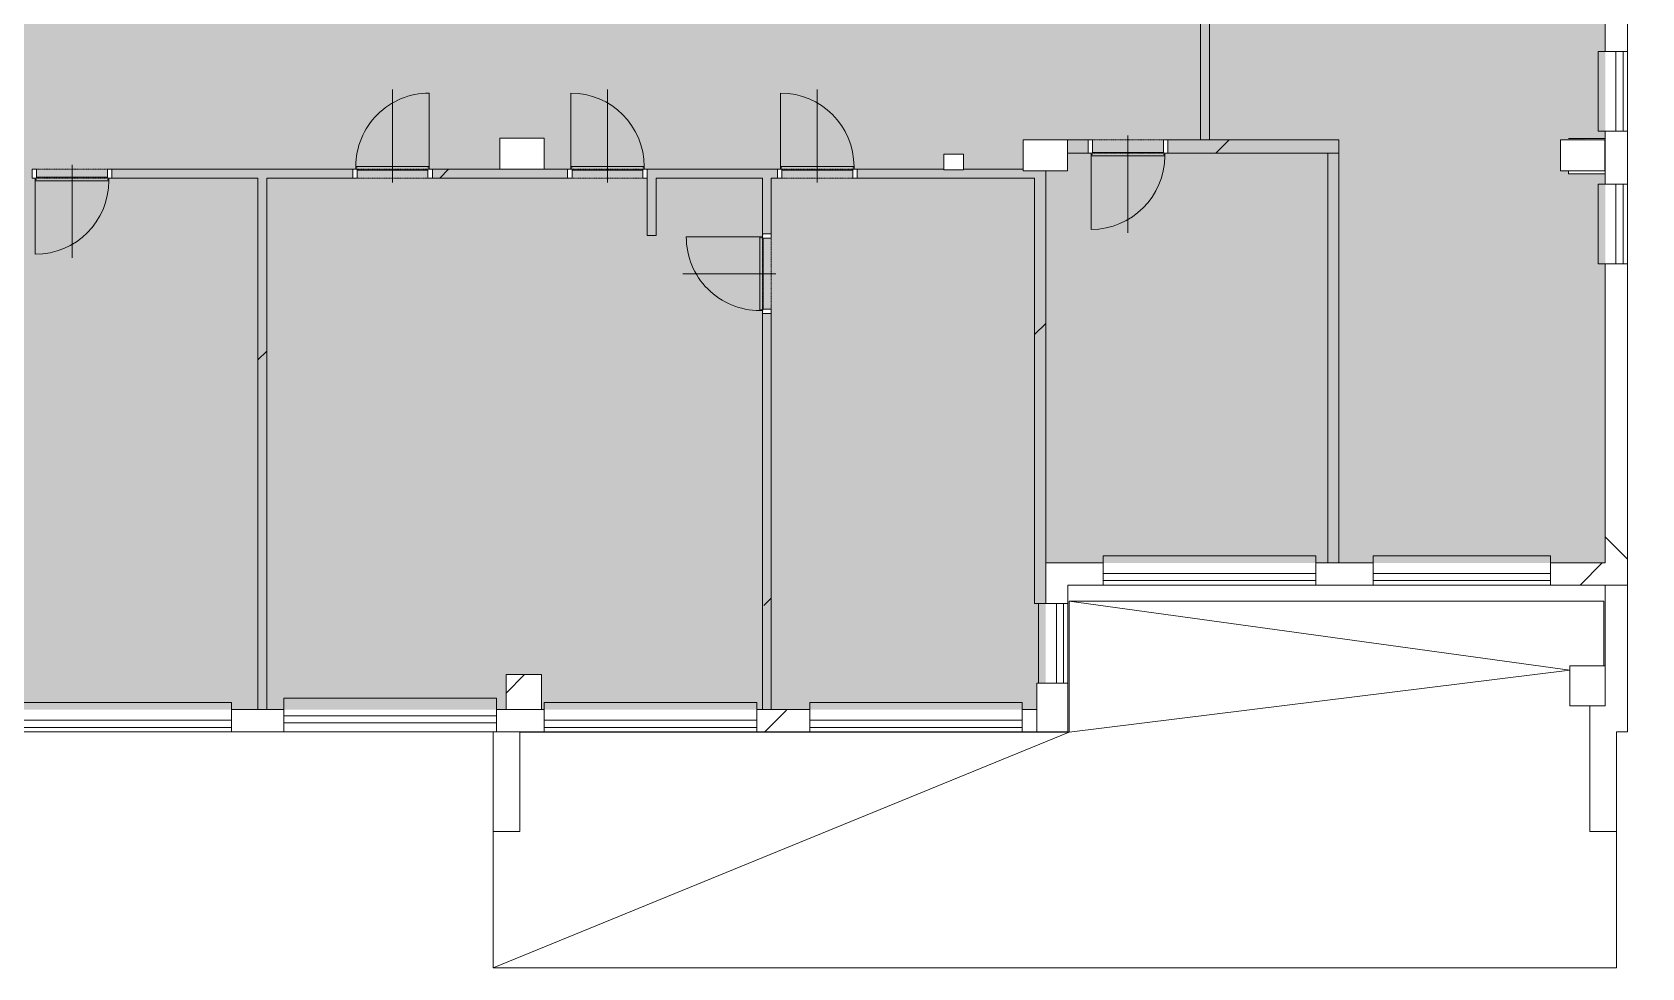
# Model space of a CAD drawing. Header units: millimetres. Extents: x 48671 to 278361, y -45352 to 20466.
# Drawn here: x 152241 to 170420, y -31726 to -21166 of the extents above; entities that cross this region are included whole.
import ezdxf

# ---------------------------------------------------------------- set-up
doc = ezdxf.new("R2010")
doc.units = ezdxf.units.MM
doc.linetypes.add('Čerchovaná se dvěma tečkami', pattern=[2.59, 1, -0.53, 0, -0.53, 0, -0.53])
for name, color, linetype, lineweight in [('A-DETL-GENF', 92, 'Continuous', 13), ('A-DETL-THIN', 151, 'Continuous', 13), ('A-DOOR', 31, 'Continuous', 13), ('A-DOOR-FRAM', 31, 'Continuous', 25), ('A-FLOR', 192, 'Continuous', 13), ('A-GENM', 13, 'Continuous', 13), ('A-GLAZ', 151, 'Continuous', 13), ('A-WALL', 113, 'Continuous', 13), ('A-WALL-PATT', 111, 'Continuous', 35), ('S-COLS', 52, 'Continuous', 13)]:
    doc.layers.add(name, color=color, linetype=linetype, lineweight=lineweight)
pattern_1 = [(45, (128744.6, 0), (-4242.64, 4242.64), [])]
pattern_2 = [(45, (128745, 0), (-7184.2, 7184.2), []), (45, (131618, -3e-12), (-7184.2, 7184.2), []), (45, (137366, -7e-12), (-4310.5, 10058), [4064, -2032, 67.06, -1964.94])]

# ---------------------------------------------------------------- blocks, each defined once
blk = doc.blocks.new('DVERE_1k_oblozka - DD03_01_800x1970_koupelna-1549492-Mapka _ závislý 4')
at = {"layer": 'A-DOOR', "lineweight": 9}
for p, q in [((-450, 53), (-400, 53)), ((-450, -47), (-450, 53)), ((-400, 53), (-400, -47)), ((0, 103), (0, -947)), ((400, 53), (450, 53)), ((400, -47), (400, 53)), ((450, 53), (450, -47)), ((-400, -47), (-450, -47)), ((-415, -47), (-415, -907)), ((-415, -62), (-400, -62)), ((-415, -77), (-415, -62)), ((415, -77), (-415, -77)), ((-400, -37), (400, -37)), ((305, -77), (-305, -77)), ((450, -47), (400, -47)), ((400, -62), (415, -62)), ((415, -77), (415, -47)), ((415, -62), (415, -77))]:
    blk.add_line(p, q, dxfattribs=at)
at = {"layer": 'A-DOOR', "linetype": 'Čerchovaná se dvěma tečkami', "lineweight": 9}
for p, q in [((-400, 53), (400, 53)), ((-400, -47), (400, -47))]:
    blk.add_line(p, q, dxfattribs=at)
at = {"layer": 'A-DOOR', "lineweight": 9}
blk.add_arc((-415, -77), 830, 270, 0, dxfattribs=at)
at = {"layer": 'A-DOOR-FRAM', "lineweight": 9}
for p, q in [((-450, 53), (-400, 53)), ((-400, 53), (-400, -47)), ((400, -47), (400, 53)), ((450, 53), (400, 53)), ((-400, -47), (-450, -47)), ((400, -47), (450, -47))]:
    blk.add_line(p, q, dxfattribs=at)
blk = doc.blocks.new('DVERE_1k_oblozka - DD03_01_800x1970_koupelna-1549494-Mapka _ závislý 4')
at = {"layer": 'A-DOOR', "lineweight": 9}
for p, q in [((-450, 78), (-400, 78)), ((-450, -72), (-450, 78)), ((-400, 78), (-400, -72)), ((0, 128), (0, -972)), ((400, 78), (450, 78)), ((400, -72), (400, 78)), ((450, 78), (450, -72)), ((-400, -72), (-450, -72)), ((-415, -72), (-415, -932)), ((-415, -87), (-400, -87)), ((-415, -102), (-415, -87)), ((415, -102), (-415, -102)), ((-400, -62), (400, -62)), ((305, -102), (-305, -102)), ((450, -72), (400, -72)), ((400, -87), (415, -87)), ((415, -102), (415, -72)), ((415, -87), (415, -102))]:
    blk.add_line(p, q, dxfattribs=at)
at = {"layer": 'A-DOOR', "linetype": 'Čerchovaná se dvěma tečkami', "lineweight": 9}
for p, q in [((-400, 78), (400, 78)), ((-400, -72), (400, -72))]:
    blk.add_line(p, q, dxfattribs=at)
at = {"layer": 'A-DOOR', "lineweight": 9}
blk.add_arc((-415, -102), 830, 270, 0, dxfattribs=at)
at = {"layer": 'A-DOOR-FRAM', "lineweight": 9}
for p, q in [((-450, 78), (-400, 78)), ((-400, 78), (-400, -72)), ((400, -72), (400, 78)), ((450, 78), (400, 78)), ((-400, -72), (-450, -72)), ((400, -72), (450, -72))]:
    blk.add_line(p, q, dxfattribs=at)
blk = doc.blocks.new('OKNO_2k_nadsvetlik - OKNO_2k_nadsvetlik 2400 x 1750-1972477-Mapka _ závislý 4')
at = {"layer": 'A-GLAZ', "color": 41, "lineweight": 9}
for p, q in [((-1200, 126), (1200, 126)), ((-1200, 25), (-1200, 126)), ((1200, 25), (-1200, 25)), ((-1200, 25), (1200, 25)), ((-1200, -55), (-1200, 25)), ((1200, 126), (1200, 25)), ((1200, 25), (1200, -55)), ((1200, -55), (-1200, -55))]:
    blk.add_line(p, q, dxfattribs=at)
blk = doc.blocks.new('parapet s nosem_vnitní - parapet s nosem_vnitní-V107-Mapka _ závislý 4')
at = {"layer": 'A-GENM', "color": 41, "lineweight": 9}
for p, q in [((-1200, -190), (-1200, 0)), ((1200, 0), (1200, -190)), ((-1200, -190), (-1200, -200)), ((-1200, -200), (1200, -200)), ((-1200, -200), (1200, -200)), ((1200, -200), (1200, -190))]:
    blk.add_line(p, q, dxfattribs=at)
blk = doc.blocks.new('OKNO_2k_nadsvetlik - OKNO_2k_nadsvetlik 2400 x 1750-1972492-Mapka _ závislý 4')
at = {"layer": 'A-GLAZ', "lineweight": 9}
for p, q in [((-1200, 126), (1200, 126)), ((-1200, 75), (-1200, 126)), ((1200, 75), (-1200, 75)), ((-1200, 75), (1200, 75)), ((-1200, -5), (-1200, 75)), ((1200, 126), (1200, 75)), ((1200, 75), (1200, -5)), ((1200, -5), (-1200, -5))]:
    blk.add_line(p, q, dxfattribs=at)
blk = doc.blocks.new('parapet s nosem_vnitní - parapet s nosem_vnitní-1280305-Mapka _ závislý 4')
at = {"layer": 'A-GENM', "lineweight": 9}
for p, q in [((-1200, -190), (-1200, 0)), ((1200, 0), (1200, -190)), ((-1200, -190), (-1200, -200)), ((-1200, -200), (1200, -200)), ((-1200, -200), (1200, -200)), ((1200, -200), (1200, -190))]:
    blk.add_line(p, q, dxfattribs=at)
blk = doc.blocks.new('OKNO_2k_nadsvetlik - OKNO_2k_nadsvetlik 2400 x 1850-1972490-Mapka _ závislý 4')
at = {"layer": 'A-GLAZ', "lineweight": 9}
for p, q in [((-1200, 5), (1200, 5)), ((-1200, -75), (-1200, 5)), ((1200, 5), (1200, -75)), ((-1200, -75), (1200, -75)), ((-1200, -126), (-1200, -75)), ((1200, -75), (-1200, -75)), ((1200, -126), (-1200, -126)), ((1200, -75), (1200, -126))]:
    blk.add_line(p, q, dxfattribs=at)
blk = doc.blocks.new('parapet s nosem_vnitní - parapet s nosem_vnitní-V126-Mapka _ závislý 4')
at = {"layer": 'A-GENM', "lineweight": 9}
for p, q in [((1200, 200), (-1200, 200)), ((-1200, 200), (-1200, 190)), ((1200, 200), (-1200, 200)), ((-1200, 0), (-1200, 190)), ((1200, 190), (1200, 200)), ((1200, 190), (1200, 0))]:
    blk.add_line(p, q, dxfattribs=at)
blk = doc.blocks.new('OKNO_2k_nadsvetlik - OKNO_2k_nadsvetlik 2400 x 1850-V125-Mapka _ závislý 4')
at = {"layer": 'A-GLAZ', "lineweight": 9}
for p, q in [((-1200, 126), (1200, 126)), ((-1200, 75), (-1200, 126)), ((1200, 75), (-1200, 75)), ((-1200, 75), (1200, 75)), ((-1200, -5), (-1200, 75)), ((1200, 126), (1200, 75)), ((1200, 75), (1200, -5)), ((1200, -5), (-1200, -5))]:
    blk.add_line(p, q, dxfattribs=at)
blk = doc.blocks.new('OKNO_2k_nadsvetlik - OKNO_2k_nadsvetlik 2000 x 1850-1972473-Mapka _ závislý 4')
at = {"layer": 'A-GLAZ', "lineweight": 9}
for p, q in [((-1000, 126), (1000, 126)), ((-1000, 75), (-1000, 126)), ((1000, 75), (-1000, 75)), ((-1000, 75), (1000, 75)), ((-1000, -5), (-1000, 75)), ((1000, 126), (1000, 75)), ((1000, 75), (1000, -5)), ((1000, -5), (-1000, -5))]:
    blk.add_line(p, q, dxfattribs=at)
blk = doc.blocks.new('parapet s nosem_vnitní - parapet s nosem_vnitní-568559-Mapka _ závislý 4')
at = {"layer": 'A-GENM', "lineweight": 9}
for p, q in [((-1000, -190), (-1000, 0)), ((1000, 0), (1000, -190)), ((-1000, -190), (-1000, -200)), ((-1000, -200), (1000, -200)), ((-1000, -200), (1000, -200)), ((1000, -200), (1000, -190))]:
    blk.add_line(p, q, dxfattribs=at)
blk = doc.blocks.new('OKNO_1k_nadsvetlik - OKNO_1k_nadsvetlik_900 x 1850-V127-Mapka _ závislý 4')
at = {"layer": 'A-GLAZ', "lineweight": 9}
for p, q in [((-450, 126), (450, 126)), ((-450, 75), (-450, 126)), ((450, 75), (-450, 75)), ((-450, 75), (450, 75)), ((-450, -5), (-450, 75)), ((450, 126), (450, 75)), ((450, 75), (450, -5)), ((450, -5), (-450, -5))]:
    blk.add_line(p, q, dxfattribs=at)
blk = doc.blocks.new('parapet s nosem_vnitní - parapet s nosem_vnitní-V90-Mapka _ závislý 4')
at = {"layer": 'A-GENM', "lineweight": 9}
for p, q in [((-450, -190), (-450, 0)), ((450, 0), (450, -190)), ((-450, -190), (-450, -200)), ((-450, -200), (450, -200)), ((-450, -200), (450, -200)), ((450, -200), (450, -190))]:
    blk.add_line(p, q, dxfattribs=at)
blk = doc.blocks.new('DVERE_1k_oblozka - DD03_01_800x1970_koupelna-1549498-Mapka _ závislý 4')
at = {"layer": 'A-DOOR', "lineweight": 9}
for p, q in [((0, -103), (0, 947)), ((-415, 47), (-415, 907)), ((-400, 47), (-450, 47)), ((-450, 47), (-450, -53)), ((415, 77), (-415, 77)), ((-415, 77), (-415, 62)), ((-415, 62), (-400, 62)), ((-400, -53), (-400, 47)), ((-400, 37), (400, 37)), ((305, 77), (-305, 77)), ((400, 62), (415, 62)), ((450, 47), (400, 47)), ((400, 47), (400, -53)), ((415, 62), (415, 77)), ((415, 77), (415, 47)), ((450, -53), (450, 47)), ((-450, -53), (-400, -53)), ((400, -53), (450, -53))]:
    blk.add_line(p, q, dxfattribs=at)
at = {"layer": 'A-DOOR', "linetype": 'Čerchovaná se dvěma tečkami', "lineweight": 9}
for p, q in [((-400, 47), (400, 47)), ((-400, -53), (400, -53))]:
    blk.add_line(p, q, dxfattribs=at)
at = {"layer": 'A-DOOR', "lineweight": 9}
blk.add_arc((-415, 77), 830, 360, 90, dxfattribs=at)
at = {"layer": 'A-DOOR-FRAM', "lineweight": 9}
for p, q in [((-400, 47), (-450, 47)), ((-400, -53), (-400, 47)), ((400, 47), (400, -53)), ((400, 47), (450, 47)), ((-450, -53), (-400, -53)), ((450, -53), (400, -53))]:
    blk.add_line(p, q, dxfattribs=at)
blk = doc.blocks.new('Betonový pravoúhlý sloup - 170 x 230mm-2256506-Mapka _ závislý 4')
at = {"layer": 'S-COLS', "lineweight": 9}
h = blk.add_hatch(dxfattribs=at)
h.set_pattern_fill('FP_215', color=256, style=0, pattern_type=2)
h.set_pattern_definition([(135, (-22632, -33903), (-7184.2, -7184.2), []), (135, (-22632, -31030), (-7184.2, -7184.2), []), (135, (-22632, -25282), (-10058, -4310.5), [4064, -2032, 67.1, -1964.9])])
h.paths.add_polyline_path([(-88, -112), (87, -112), (87, 112), (-88, 112)])
for p, q in [((87, 112), (-88, 112)), ((-88, 112), (-88, -112)), ((87, -112), (87, 112)), ((-88, -112), (87, -112))]:
    blk.add_line(p, q, dxfattribs=at)
blk = doc.blocks.new('Betonový pravoúhlý sloup - 350 x 500mm-2256481-Mapka _ závislý 4')
at = {"layer": 'S-COLS', "lineweight": 9}
h = blk.add_hatch(dxfattribs=at)
h.set_pattern_fill('FP_216', color=256, style=0, pattern_type=2)
h.set_pattern_definition([(315, (22538, 29029), (7184.2, 7184.2), []), (315, (22538, 26155), (7184.2, 7184.2), []), (315, (22538, 20408), (10058, 4310.5), [4064, -2032, 67.1, -1964.9])])
h.paths.add_polyline_path([(-175, -250), (175, -250), (175, 250), (-175, 250)])
for p, q in [((175, 250), (-175, 250)), ((-175, 250), (-175, -250)), ((175, -250), (175, 250)), ((-175, -250), (175, -250))]:
    blk.add_line(p, q, dxfattribs=at)
blk = doc.blocks.new('OKNO_1k_nadsvetlik - OKNO_1k_nadsvetlik_900 x 1850-1969497-Mapka _ závislý 4')
at = {"layer": 'A-GLAZ', "color": 41, "lineweight": 9}
for p, q in [((-450, 126), (450, 126)), ((-450, 75), (-450, 126)), ((450, 75), (-450, 75)), ((-450, 75), (450, 75)), ((-450, -5), (-450, 75)), ((450, 126), (450, 75)), ((450, 75), (450, -5)), ((450, -5), (-450, -5))]:
    blk.add_line(p, q, dxfattribs=at)
blk = doc.blocks.new('parapet s nosem_vnitní - parapet s nosem_vnitní-1280301-Mapka _ závislý 4')
at = {"layer": 'A-GENM', "color": 41, "lineweight": 9}
for p, q in [((-450, -190), (-450, 0)), ((450, 0), (450, -190)), ((-450, -190), (-450, -200)), ((-450, -200), (450, -200)), ((-450, -200), (450, -200)), ((450, -200), (450, -190))]:
    blk.add_line(p, q, dxfattribs=at)
blk = doc.blocks.new('Betonový pravoúhlý sloup - 350 x 500mm-V190-Mapka _ závislý 4')
at = {"layer": 'S-COLS', "lineweight": 9}
h = blk.add_hatch(dxfattribs=at)
h.set_pattern_fill('FP_235', color=256, style=0, pattern_type=2)
h.set_pattern_definition([(315, (22557, 41009), (7184.2, 7184.2), []), (315, (22557, 38135), (7184.2, 7184.2), []), (315, (22557, 32388), (10058, 4310.5), [4064, -2032, 67.06, -1964.94])])
h.paths.add_polyline_path([(-175, -250), (175, -250), (175, 250), (-175, 250)])
for p, q in [((175, 250), (-175, 250)), ((-175, 250), (-175, -250)), ((175, -250), (175, 250)), ((-175, -250), (175, -250))]:
    blk.add_line(p, q, dxfattribs=at)
blk = doc.blocks.new('Betonový pravoúhlý sloup - 350 x 500mm-V191-Mapka _ závislý 4')
at = {"layer": 'S-COLS', "lineweight": 9}
h = blk.add_hatch(dxfattribs=at)
h.set_pattern_fill('FP_236', color=256, style=0, pattern_type=2)
h.set_pattern_definition([(315, (22557, 34938), (7184.2, 7184.2), []), (315, (22557, 32065), (7184.2, 7184.2), []), (315, (22557, 26317), (10058, 4310.5), [4064, -2032, 67.1, -1964.9])])
h.paths.add_polyline_path([(-175, -250), (175, -250), (175, 250), (-175, 250)])
for p, q in [((175, 250), (-175, 250)), ((-175, 250), (-175, -250)), ((175, -250), (175, 250)), ((-175, -250), (175, -250))]:
    blk.add_line(p, q, dxfattribs=at)

msp = doc.modelspace()

# ---------------------------------------------------------------- hatches: boundary and pattern name
at = {"layer": 'A-DETL-GENF', "lineweight": 9}
h = msp.add_hatch(color=1, dxfattribs=at)
h.paths.add_polyline_path([(127459.2, -28962.3), (127459.2, -27933.8), (127289.2, -27933.8), (127289.2, -28962.3)])
h.paths.add_polyline_path([(135865.3, -28962.3), (139814.2, -28962.3), (139814.2, -27933.8), (133554.2, -27933.8), (133554.2, -27115.5), (133694.2, -27115.5), (133694.2, -26157.5), (127539.2, -26157.5), (127539.2, -27300), (127994.2, -27300), (127994.2, -27933.8), (127709.2, -27933.8), (127709.2, -28962.3), (131757.9, -28962.3)])
h.paths.add_polyline_path([(140114.2, -28962.3), (145503.9, -28962.3), (145503.9, -27933.8), (140114.2, -27933.8), (140114.2, -28347)])
h.paths.add_polyline_path([(173786.7, -17205.8), (173786.7, -17200.8), (173486.7, -17205.8)])
h.paths.add_polyline_path([(170778.7, -17205.8), (169969.1, -17205.8), (169969.1, -17625.8), (169569.1, -17625.8), (169569.1, -17205.8), (167824.1, -17205.8), (167824.1, -16585.8), (168224.1, -16585.8), (168224.1, -16955.8), (170856.7, -16955.8), (170856.7, -16555.8), (171256.7, -16555.8), (171256.7, -16955.8), (171098.7, -17200.8), (170778.7, -17200.8)])
h.paths.add_polyline_path([(171098.7, -17205.8), (171098.7, -17520.8), (170778.7, -17520.8), (170778.7, -17205.8), (170856.7, -17205.8)])
h.paths.add_polyline_path([(162563.2, -28812.5), (163587.9, -28812.5), (163587.9, -28514.7), (163687.9, -28514.7), (163687.9, -27156.7), (170008.2, -27156.7), (170008.2, -22765.8), (169593.2, -22765.8), (169593.2, -22732.3), (169503.6, -22732.3), (169503.6, -22382.3), (170008.2, -22365.8), (170008.2, -19232.3), (170258.2, -19232.3), (170258.2, -19829.6), (172348.2, -19829.6), (172348.2, -19579.6), (172398.2, -19579.6), (172398.2, -19829.6), (173198.2, -19829.6), (173198.2, -19579.6), (173248.2, -19579.6), (173248.2, -19829.6), (177481.7, -19829.6), (177481.7, -17205.8), (176534.2, -17205.8), (176534.2, -17500.8), (176234.2, -17500.8), (176234.2, -17205.8), (173786.7, -17205.8), (173786.7, -17500.8), (173486.7, -17500.8), (173486.7, -17205.8), (171101.9, -17200.8), (171256.7, -16955.8), (176831.7, -16955.8), (176831.7, -16583.6), (177231.7, -16583.6), (177231.7, -10920.5), (176831.7, -10920.5), (176831.7, -10523.2), (171244.7, -10563.9), (171244.7, -10951), (170827.4, -10951.7), (170824.7, -10563.9), (170673.9, -10561), (170672.7, -10384.9), (169572.7, -10392.4), (169572.7, -10572.4), (167503.9, -10577.1), (167502.8, -10406.4), (167452.7, -10392.4), (167452.3, -10372.1), (165802.5, -10372.1), (165802.3, -10417.9), (165752.8, -10418.2), (165754, -10598.2), (162231.7, -10622.1), (162231.7, -11022.1), (161831.7, -11022.1), (161831.7, -16631.1), (162251.7, -16631.1), (162251.7, -17172.1), (161831.7, -17172.1), (161831.7, -17584.7), (158023.6, -17584.7), (158023.6, -17934.7), (157523.6, -17934.7), (157523.6, -17584.7), (152354.9, -17584.7), (152354.9, -18004.7), (151954.9, -18004.7), (151954.9, -16843.3), (151554.9, -16829.6), (151554.9, -16443.3), (151954.9, -16443.3), (151954.9, -12505.8), (152294.7, -12483.4), (152304.9, -12480.8), (152304.9, -17334.7), (152369.9, -17334.7), (152369.9, -4240.9), (152304.9, -4240.9), (152294.7, -11623.8), (152204.9, -11605.8), (151954.9, -11605.8), (151954.9, -10845.8), (151619.9, -10845.8), (151619.9, -10445.8), (151954.9, -10445.8), (151954.9, -4686.1), (151619.9, -4686.1), (151619.9, -4286.1), (151954.9, -4286.1), (151954.9, -4240.9), (145547.3, -4240.9), (145547.3, -4286.1), (145872.3, -4286.1), (145872.3, -4686.1), (145547.3, -4686.1), (145547.3, -10445.8), (145872.3, -10445.8), (145872.3, -10845.8), (145547.3, -10845.8), (145547.3, -16143.3), (145972.1, -16143.3), (145972.1, -16843.3), (145572.1, -16843.3), (145572.1, -16443.3), (139976.7, -16443.3), (139972.7, -16843.3), (139576.7, -16843.3), (139576.7, -16443.3), (134001.7, -16443.3), (134001.7, -16143.3), (134837.4, -16140.2), (134837.4, -15478.3), (135177.4, -15478.3), (135177.4, -9908.2), (134767.4, -9908.2), (134767.4, -9358.2), (135177.4, -9358.2), (135177.4, -6966.2), (134747.4, -6966.2), (134747.4, -6451.2), (135177.4, -6451.2), (135177.4, -886.8), (134644.6, -886.8), (134644.6, -431.8), (129192.4, -431.8), (129192.4, -871.8), (128757.4, -890.9), (128757.4, -6443.2), (129177.4, -6443.2), (129177.4, -6963.2), (128757.4, -6963.2), (128757.4, -9340.2), (129192.4, -9340.2), (129192.4, -9908.2), (128757.4, -9908.2), (128757.4, -14351.8), (128402.4, -14357.8), (128402.4, -15446.9), (128426.4, -15451.8), (128427.4, -15451.8), (129212.4, -15451.8), (129212.4, -16130), (131505.5, -16130), (131505.5, -15402.4), (131960.5, -15402.4), (131960.5, -16140), (132050.5, -16143.3), (132050.5, -16430), (127954.2, -16430), (127954.2, -16830), (127539.2, -16830), (127539.2, -21265), (127954.2, -21265), (127954.2, -21665), (127539.2, -21665), (127558.8, -25857.5), (133994.2, -25857.5), (133994.2, -27683.8), (139594.2, -27683.8), (139594.2, -27206.6), (139994.2, -27206.6), (139994.2, -27683.8), (145591.1, -27683.8), (145591.1, -27206.6), (145991.1, -27206.6), (145991.1, -24339.4), (146241.1, -24339.4), (146241.1, -25069.4), (146781.1, -25069.4), (146781.1, -25319.4), (147681.1, -25319.4), (147681.1, -25069.4), (149871.1, -25069.4), (149871.1, -25319.4), (150756.1, -25319.4), (150771.1, -25069.4), (151347.1, -25069.4), (151347.1, -22482.5), (151697.1, -22482.5), (151697.1, -22392.5), (152097.1, -22392.5), (152097.1, -22812.5), (151697.1, -22812.5), (151697.1, -28412.5), (152042.1, -28412.5), (152042.1, -28812.5), (157593.4, -28812.5), (157593.4, -28417.5), (157993.4, -28417.5), (157993.4, -28812.5), (160587.9, -28812.5)])
h.paths.add_polyline_path([(160587.9, -24342.5), (160487.9, -24342.5), (160509.5, -24292.5), (160587.9, -24292.5)])
h.paths.add_polyline_path([(139994.2, -24274.3), (139894.2, -24274.3), (139894.2, -24224.3), (139994.2, -24224.3)])
h.paths.add_polyline_path([(160487.9, -23492.5), (160509.5, -23442.5), (160587.9, -23442.5), (160587.9, -23492.5), (160509.5, -23492.5)])
h.paths.add_polyline_path([(139994.2, -23424.3), (139894.2, -23424.3), (139894.2, -23374.3), (139994.2, -23374.3)])
h.paths.add_polyline_path([(155911.1, -22812.5), (155861.1, -22812.5), (155861.1, -22712.5), (155911.1, -22712.5)])
h.paths.add_polyline_path([(159137.9, -22812.5), (159137.9, -22712.5), (159187.9, -22712.5), (159187.9, -22812.5)])
h.paths.add_polyline_path([(153141.1, -22812.5), (153091.1, -22812.5), (153091.1, -22712.5), (153141.1, -22712.5)])
h.paths.add_polyline_path([(160657.9, -22812.5), (160657.9, -22712.5), (160707.9, -22712.5), (160707.9, -22812.5)])
h.paths.add_polyline_path([(156711.1, -22812.5), (156711.1, -22712.5), (156761.1, -22712.5), (156761.1, -22812.5)])
h.paths.add_polyline_path([(161557.9, -22812.5), (161507.9, -22812.5), (161507.9, -22712.5), (161557.9, -22712.5)])
h.paths.add_polyline_path([(158287.9, -22812.5), (158287.9, -22712.5), (158337.9, -22712.5), (158337.9, -22812.5)])
h.paths.add_polyline_path([(152291.1, -22812.5), (152241.1, -22812.5), (152241.1, -22712.5), (152291.1, -22712.5)])
h.paths.add_polyline_path([(145991.1, -22802.5), (145653.9, -22802.5), (145653.9, -22382.5), (146053.9, -22382.5), (146053.9, -22802.5)])
h.paths.add_polyline_path([(163932.9, -22732.3), (163432.9, -22732.3), (163432.9, -22382.3), (163932.9, -22382.3), (163932.9, -22532.3)])
h.paths.add_polyline_path([(162535.4, -22719.8), (162535.4, -22544.8), (162760.4, -22544.8), (162760.4, -22719.8)])
h.paths.add_polyline_path([(158023.6, -22712.5), (157523.6, -22712.5), (157523.6, -22362.5), (158023.6, -22362.5)])
h.paths.add_polyline_path([(165067.2, -22532.3), (165017.2, -22532.3), (165017.2, -22382.3), (165067.2, -22382.3)])
h.paths.add_polyline_path([(164167.2, -22532.3), (164167.2, -22382.3), (164217.2, -22382.3), (164217.2, -22532.3)])
h.paths.add_polyline_path([(130743.6, -22425), (130643.6, -22425), (130643.6, -22375), (130743.6, -22375)])
h.paths.add_polyline_path([(133554.2, -21665), (133554.2, -21265), (133994.2, -21265), (133994.2, -21665), (133694.2, -21665)])
h.paths.add_polyline_path([(139295.4, -21599.6), (139295.4, -21499.6), (139345.4, -21499.6), (139345.4, -21599.6)])
h.paths.add_polyline_path([(136215.4, -21599.6), (136215.4, -21499.6), (136265.4, -21499.6), (136265.4, -21599.6)])
h.paths.add_polyline_path([(138495.4, -21599.6), (138445.4, -21599.6), (138445.4, -21499.6), (138495.4, -21499.6), (138495.4, -21562)])
h.paths.add_polyline_path([(135365.4, -21599.6), (135365.4, -21499.6), (135415.4, -21499.6), (135415.4, -21599.6)])
h.paths.add_polyline_path([(130743.6, -21575), (130643.6, -21575), (130643.6, -21525), (130743.6, -21534.3)])
h.paths.add_polyline_path([(140112.4, -21562), (139612.4, -21562), (139612.4, -21212), (140112.4, -21212), (140112.4, -21534.3)])
h.paths.add_polyline_path([(132344.2, -21415), (132344.2, -21265), (132394.2, -21265), (132394.2, -21415)])
h.paths.add_polyline_path([(133244.2, -21415), (133194.2, -21415), (133194.2, -21265), (133244.2, -21265)])
h.paths.add_polyline_path([(150967.1, -21322.5), (150967.1, -21222.5), (151017.1, -21222.5), (151017.1, -21322.5)])
h.paths.add_polyline_path([(151667.1, -21322.5), (151617.1, -21322.5), (151617.1, -21222.5), (151667.1, -21222.5)])
h.paths.add_polyline_path([(132050.5, -20900), (131900.5, -20900), (131900.5, -20850), (132050.5, -20850)])
h.paths.add_polyline_path([(160749.2, -20879.4), (160699.2, -20879.2), (160699.8, -20729.2), (160749.8, -20729.2)])
h.paths.add_polyline_path([(159799.2, -20875.6), (159749.2, -20863.9), (159749.8, -20725.4), (159799.8, -20725.4), (159799.2, -20863.9)])
h.paths.add_polyline_path([(156858.3, -20863.9), (156808.3, -20863.7), (156808.9, -20713.7), (156858.9, -20713.9), (156858.3, -20863.7)])
h.paths.add_polyline_path([(155908.3, -20860.1), (155858.3, -20859.9), (155858.9, -20709.9), (155908.9, -20710.1), (155908.3, -20859.9)])
h.paths.add_polyline_path([(154690.8, -20705.3), (154390.8, -20704.1), (154390.8, -19936.3), (154690.8, -19936.3), (154690.8, -20036.3)])
h.paths.add_polyline_path([(153528, -20237.4), (153478.1, -20235.7), (153481.6, -20135.8), (153531.5, -20137.5), (153528.1, -20235.7)])
h.paths.add_polyline_path([(152678.6, -20207.8), (152628.6, -20206), (152632.1, -20106.1), (152682, -20107.8), (152678.6, -20206)])
h.paths.add_polyline_path([(131900.5, -20050), (131900.5, -20000), (132050.5, -20000), (132050.5, -20050)])
h.paths.add_polyline_path([(136514.6, -19675.3), (136514, -19525.3), (136564, -19525.3), (136564.6, -19675.1)])
h.paths.add_polyline_path([(137364.6, -19672.1), (137364, -19522.1), (137414, -19522.1), (137414.6, -19671.9)])
h.paths.add_polyline_path([(140730.4, -19659.3), (140730.4, -19509.3), (140779.8, -19509.2), (140779.8, -19659.2)])
h.paths.add_polyline_path([(141580.4, -19656.1), (141580.4, -19506.1), (141629.8, -19505.9), (141629.8, -19655.9)])
h.paths.add_polyline_path([(142279.9, -19543.3), (142279.9, -19143.3), (142579.9, -19143.3), (142579.9, -19543.3)])
h.paths.add_polyline_path([(149576.1, -19336.3), (149476.1, -19336.3), (149476.1, -19286.3), (149576.1, -19286.3)])
h.paths.add_polyline_path([(168848.2, -19232.3), (168798.2, -19232.3), (168798.2, -19132.3), (168848.2, -19132.3)])
h.paths.add_polyline_path([(169698.2, -19232.3), (169648.2, -19232.3), (169648.2, -19132.3), (169698.2, -19132.3)])
h.paths.add_polyline_path([(146651.8, -19013.3), (146601.8, -19013.3), (146601.8, -18913.3), (146651.8, -18913.3)])
h.paths.add_polyline_path([(144829.9, -19013.3), (144779.9, -19013.3), (144779.9, -18913.3), (144829.9, -18913.3)])
h.paths.add_polyline_path([(145751.8, -19013.3), (145751.8, -18913.3), (145801.8, -18913.3), (145801.8, -19013.3)])
h.paths.add_polyline_path([(144079.9, -19013.3), (144029.9, -19013.3), (144029.9, -18913.3), (144079.9, -18913.3)])
h.paths.add_polyline_path([(151170.8, -18846.3), (151120.8, -18846.3), (151120.8, -18746.3), (151170.8, -18746.3)])
h.paths.add_polyline_path([(151770.8, -18846.3), (151770.8, -18746.3), (151820.8, -18746.3), (151820.8, -18846.3)])
h.paths.add_polyline_path([(149476.1, -18686.3), (149476.1, -18636.3), (149576.1, -18636.3), (149576.1, -18686.3)])
h.paths.add_polyline_path([(150244.9, -18186.3), (149944.9, -18186.3), (149944.9, -16779.6), (150244.9, -16779.6), (150244.9, -18128)])
h.paths.add_polyline_path([(163549.8, -17972.1), (163549.8, -17272.1), (163959.8, -17272.1), (163959.8, -17972.1), (163798.3, -17972.1)])
h.paths.add_polyline_path([(162659.8, -17272.1), (162609.8, -17272.1), (162609.8, -17172.1), (162659.8, -17172.1)])
h.paths.add_polyline_path([(163509.8, -17272.1), (163459.8, -17272.1), (163459.8, -17172.1), (163509.8, -17172.1)])
h.paths.add_polyline_path([(176234.2, -17205.8), (176540.9, -17200.8), (176534.2, -17200.8), (176234.2, -17200.8)])
h.paths.add_polyline_path([(133566.7, -16843.3), (133566.7, -16143.3), (133916.7, -16143.3), (133901.7, -16843.3), (133811.6, -16843.3)])
h.paths.add_polyline_path([(148274, -15761.9), (148274, -15711.9), (148374, -15711.9), (148374, -15761.9)])
h.paths.add_polyline_path([(150701.5, -15761.9), (150601.5, -15761.9), (150601.5, -15711.9), (150701.5, -15711.9)])
h.paths.add_polyline_path([(132060.4, -15384.9), (131960.4, -15384.9), (131960.5, -15334.9), (132060.4, -15334.9)])
h.paths.add_polyline_path([(150601.5, -15111.9), (150601.5, -15061.9), (150701.5, -15061.9), (150701.5, -15111.9)])
h.paths.add_polyline_path([(148274, -15111.9), (148274, -15061.9), (148374, -15061.9), (148374, -15111.9)])
h.paths.add_polyline_path([(148374, -14851.9), (148274, -14851.9), (148274, -14801.9), (148374, -14801.9)])
h.paths.add_polyline_path([(150701.5, -14750.1), (150601.5, -14750.1), (150601.5, -14700.1), (150701.5, -14721.7)])
h.paths.add_polyline_path([(132060.4, -14534.9), (131960.4, -14534.9), (131960.4, -14484.9), (132060.4, -14484.9)])
h.paths.add_polyline_path([(148374, -14201.9), (148274, -14201.9), (148274, -14151.9), (148374, -14151.9)])
h.paths.add_polyline_path([(150701.5, -14100.1), (150601.5, -14100.1), (150601.5, -14050.1), (150701.5, -14050.1)])
h.paths.add_polyline_path([(167824.1, -13752.1), (167674.1, -13752.1), (167674.1, -13702.1), (167824.1, -13702.1)])
h.paths.add_polyline_path([(167674.1, -12902.1), (167674.1, -12852.1), (167824.1, -12852.1), (167824.1, -12902.1)])
h.paths.add_polyline_path([(167944.1, -12689.7), (167944.1, -12589.7), (167993.7, -12589.4), (167993.7, -12689.4)])
h.paths.add_polyline_path([(168594.1, -12686.6), (168593.7, -12586.6), (168643.7, -12586.6), (168644.1, -12686.3)])
h.paths.add_polyline_path([(171158.5, -12047.2), (171158, -11997.2), (171258, -11997.2), (171244.7, -12046.4)])
h.paths.add_polyline_path([(149621.7, -11479.2), (149571.7, -11479.2), (149571.7, -11379.2), (149621.7, -11379.2)])
h.paths.add_polyline_path([(148721.7, -11479.2), (148721.7, -11379.2), (148771.7, -11379.2), (148771.7, -11479.2)])
h.paths.add_polyline_path([(171150.6, -11197.2), (171158, -11147.2), (171250.1, -11147.2), (171244.7, -11196.4), (171158, -11197.2)])
h.paths.add_polyline_path([(133357.4, -11177.1), (133357.4, -11127.1), (133457.2, -11126.7), (133454.4, -11176.7)])
h.paths.add_polyline_path([(168224.1, -10977.1), (167824.1, -10977.1), (167824.1, -10577.1), (168224.1, -10584.2)])
h.paths.add_polyline_path([(133354.6, -10327.1), (133354.6, -10277.1), (133454.4, -10276.7), (133454.4, -10326.7)])
h.paths.add_polyline_path([(133340.4, -6045), (133340.4, -5995), (133440.2, -5994.7), (133440.2, -6044.7)])
h.paths.add_polyline_path([(133337.6, -5195), (133337.6, -5145), (133437.4, -5144.7), (133437.4, -5194.7)])
h.paths.add_polyline_path([(133687.4, -3625), (133637.4, -3625), (133637.4, -3525), (133687.4, -3525)])
h.paths.add_polyline_path([(134537.4, -3625), (134487.4, -3625), (134487.4, -3525), (134537.4, -3525)])
at = {"layer": 'A-WALL-PATT', "lineweight": 9}
h = msp.add_hatch(dxfattribs=at)
h.set_pattern_fill('FP_172', color=256, angle=45, style=0, pattern_type=2)
h.set_pattern_definition([(315, (170008, -26874), (5747, 5747), []), (270, (172700.3, -36031.6), (5747.4, -5747.4), [1016, -10478.7]), (315, (172700, -37047.6), (5747.4, 5747.4), [1016, -7112]), (1e-13, (173419, -37766), (5747.4, 5747.4), [1016, -10478.7]), (45, (174435, -37766), (-5747.4, 5747.4), [1016, -7112]), (270, (175153, -36031.6), (5747.4, -5747.4), [1016, -10478.7]), (315, (174435, -35313), (5747.4, 5747.4), [1016, -7112]), (1e-13, (173419, -35313), (5747.4, 5747.4), [1016, -10478.7]), (45, (172700, -36031.6), (-5747.4, 5747.4), [1016, -7112]), (315, (176082, -38695), (5747.4, 5747.4), [2032, -6096])])
h.paths.add_polyline_path([(170133.2, -29062.5), (170258.2, -29062.5), (170258.2, -23782.3), (170008.2, -23782.3), (170008.2, -28767.7), (170133.2, -28767.7)])
h.paths.add_polyline_path([(170012.8, -22882.3), (170258.2, -22882.3), (170258.2, -22282.3), (170008.2, -22282.3), (170008.2, -22882.3)])
h.paths.add_polyline_path([(170208.2, -21382.3), (170258.2, -21382.3), (170258.2, -19232.3), (170008.2, -19232.3), (170008.2, -21382.3), (170128.2, -21382.3)])
h = msp.add_hatch(dxfattribs=at)
h.set_pattern_fill('FP_145', color=256, style=0, pattern_type=2)
h.set_pattern_definition(pattern_1)
h.paths.add_polyline_path([(166997.9, -22532.3), (166997.9, -22382.3), (165067.2, -22382.3), (165067.2, -22532.3), (166872.9, -22532.3)])
h.paths.add_polyline_path([(163932.9, -22532.3), (164167.2, -22532.3), (164167.2, -22382.3), (163932.9, -22382.3), (163932.9, -22455.6)])
h = msp.add_hatch(dxfattribs=at)
h.set_pattern_fill('FP_151', color=256, angle=45, style=0, pattern_type=2)
h.set_pattern_definition([(45, (128745, 0), (-7184.2, 7184.2), []), (45, (131618, -3e-12), (-7184.2, 7184.2), []), (45, (137366, -8e-12), (-4310.5, 10058), [4064, -2032, 67.06, -1964.94])])
h.paths.add_polyline_path([(170003.6, -22765.8), (170008.2, -22765.8), (170003.6, -22365.8), (170003.6, -22382.3), (170003.6, -22732.3), (169593.2, -22732.3), (169593.2, -22765.8)])
h = msp.add_hatch(dxfattribs=at)
h.set_pattern_fill('FP_145', color=256, style=0, pattern_type=2)
h.set_pattern_definition(pattern_1)
h.paths.add_polyline_path([(163562.9, -22812.5), (163562.9, -22732.3), (161557.9, -22712.5), (161557.9, -22812.5), (163432.9, -22812.5)])
h.paths.add_polyline_path([(153141.1, -22812.5), (155861.1, -22812.5), (155861.1, -22712.5), (153141.1, -22712.5)])
h.paths.add_polyline_path([(160509.5, -22812.5), (160657.9, -22812.5), (160657.9, -22712.5), (159187.9, -22712.5), (159187.9, -22812.5), (160487.9, -22812.5)])
h.paths.add_polyline_path([(158287.9, -22812.5), (158287.9, -22712.5), (156761.1, -22712.5), (156761.1, -22812.5), (158023.6, -22812.5)])
h.paths.add_polyline_path([(152241.1, -22812.5), (152241.1, -22712.5), (152097.1, -22712.5), (152097.1, -22812.5)])
h = msp.add_hatch(dxfattribs=at)
h.set_pattern_fill('FP_145', color=256, style=0, pattern_type=2)
h.set_pattern_definition(pattern_1)
h.paths.add_polyline_path([(154891.1, -28812.5), (154891.1, -22812.5), (154791.1, -22812.5), (154791.1, -28812.5)])
h = msp.add_hatch(dxfattribs=at)
h.set_pattern_fill('FP_145', color=256, style=0, pattern_type=2)
h.set_pattern_definition(pattern_1)
h.paths.add_polyline_path([(160587.9, -28812.5), (160587.9, -24342.5), (160487.9, -24342.5), (160509.5, -28812.5)])
h.paths.add_polyline_path([(160487.9, -23442.5), (160587.9, -23442.5), (160587.9, -22812.5), (160487.9, -22812.5)])
h = msp.add_hatch(dxfattribs=at)
h.set_pattern_fill('FP_145', color=256, style=0, pattern_type=2)
h.set_pattern_definition(pattern_1)
h.paths.add_polyline_path([(163612.9, -27614.7), (163687.9, -27614.7), (163687.9, -22732.3), (163562.9, -22732.3), (163562.9, -27614.7)])
h = msp.add_hatch(dxfattribs=at)
h.set_pattern_fill('FP_191', color=256, angle=45, style=0, pattern_type=2)
h.set_pattern_definition([(45, (169722, -27407), (-5747, 5747), []), (360, (178879.7, -24714.6), (5747.4, 5747.4), [1016, -10478.7]), (45, (179896, -24714.6), (-5747.4, 5747.4), [1016, -7112]), (90, (180614, -23996), (-5747.4, 5747.4), [1016, -10478.7]), (135, (180614, -22980), (-5747.4, -5747.4), [1016, -7112]), (360, (178879.7, -22262), (5747.4, 5747.4), [1016, -10478.7]), (45, (178161, -22980), (-5747.4, 5747.4), [1016, -7112]), (90, (178161, -23996), (-5747.4, 5747.4), [1016, -10478.7]), (135, (178880, -24714.6), (-5747.4, -5747.4), [1016, -7112]), (45, (181543, -21333), (-5747.4, 5747.4), [2032, -6096])])
h.paths.add_polyline_path([(166997.9, -27406.7), (167387.9, -27406.7), (167387.9, -27156.7), (166737.9, -27178), (166737.9, -27406.7), (166872.9, -27406.7)])
h.paths.add_polyline_path([(170008.2, -27406.7), (170008.2, -27156.7), (169387.9, -27156.7), (169387.9, -27406.7)])
h.paths.add_polyline_path([(163687.9, -27406.7), (164337.9, -27406.7), (164337.9, -27156.7), (163687.9, -27156.7), (163687.9, -27211.5)])
h = msp.add_hatch(dxfattribs=at)
h.set_pattern_fill('FP_192', color=256, angle=45, style=0, pattern_type=2)
h.set_pattern_definition([(315, (163688, -30834.4), (5747, 5747), []), (270, (166380, -39992.3), (5747.4, -5747.4), [1016, -10478.7]), (315, (166380, -41008), (5747.4, 5747.4), [1016, -7112]), (0, (167098.5, -41727), (5747.4, 5747.4), [1016, -10478.7]), (45, (168114.5, -41727), (-5747.4, 5747.4), [1016, -7112]), (270, (168833, -39992.3), (5747.4, -5747.4), [1016, -10478.7]), (315, (168114.5, -39274), (5747.4, 5747.4), [1016, -7112]), (0, (167098.5, -39274), (5747.4, 5747.4), [1016, -10478.7]), (45, (166380, -39992), (-5747.4, 5747.4), [1016, -7112]), (315, (169762, -42656), (5747.4, 5747.4), [2032, -6096])])
h.paths.add_polyline_path([(163887.9, -27614.7), (163937.9, -27614.7), (163937.9, -27406.7), (163687.9, -27406.7), (163687.9, -27614.7), (163807.9, -27614.7)])
h = msp.add_hatch(dxfattribs=at)
h.set_pattern_fill('FP_184', color=256, angle=45, style=0, pattern_type=2)
h.set_pattern_definition(pattern_2)
h.paths.add_polyline_path([(169833.2, -28767.7), (170008.2, -28767.7), (170008.2, -28317.7), (169608.2, -28317.7), (169608.2, -28767.7)])
h = msp.add_hatch(dxfattribs=at)
h.set_pattern_fill('FP_184', color=256, angle=45, style=0, pattern_type=2)
h.set_pattern_definition(pattern_2)
h.paths.add_polyline_path([(157593.4, -28812.5), (157993.4, -28812.5), (157993.4, -28417.5), (157593.4, -28417.5)])
h = msp.add_hatch(dxfattribs=at)
h.set_pattern_fill('FP_150', color=256, angle=45, style=0, pattern_type=2)
h.set_pattern_definition(pattern_2)
h.paths.add_polyline_path([(163587.9, -29062.5), (163937.9, -29062.5), (163937.9, -28514.7), (163587.9, -28514.7), (163587.9, -28812.5)])
h = msp.add_hatch(dxfattribs=at)
h.set_pattern_fill('FP_183', color=256, angle=45, style=0, pattern_type=2)
h.set_pattern_definition([(45, (160516, -29062.5), (-5747, 5747), []), (360, (169674, -26370.4), (5747.4, 5747.4), [1016, -10478.7]), (45, (170690, -26370), (-5747.4, 5747.4), [1016, -7112]), (90, (171408.5, -25652), (-5747.4, 5747.4), [1016, -10478.7]), (135, (171408.5, -24636), (-5747.4, -5747.4), [1016, -7112]), (360, (169674, -23917.5), (5747.4, 5747.4), [1016, -10478.7]), (45, (168956, -24636), (-5747.4, 5747.4), [1016, -7112]), (90, (168955.7, -25652), (-5747.4, 5747.4), [1016, -10478.7]), (135, (169674, -26370), (-5747.4, -5747.4), [1016, -7112]), (45, (172337, -22989), (-5747.4, 5747.4), [2032, -6096])])
h.paths.add_polyline_path([(163587.9, -29062.5), (163587.9, -28812.5), (163423.4, -28812.5), (163423.4, -29062.5)])
h.paths.add_polyline_path([(157593.4, -29062.5), (158023.4, -29062.5), (158023.4, -28812.5), (157483.4, -28812.5), (157483.4, -29062.5)])
h.paths.add_polyline_path([(152093.4, -29062.5), (152093.4, -28812.5), (151697.1, -28812.5), (151697.1, -29062.5), (152042.1, -29062.5)])
h.paths.add_polyline_path([(160423.4, -29062.5), (161023.4, -29062.5), (161023.4, -28812.5), (160423.4, -28827), (160423.4, -29012.5)])
h.paths.add_polyline_path([(154493.4, -29062.5), (155083.4, -29062.5), (155083.4, -28812.5), (154493.4, -28812.5), (154493.4, -29012.5)])
h = msp.add_hatch(dxfattribs=at)
h.set_pattern_fill('FP_210', color=256, angle=45, style=0, pattern_type=2)
h.set_pattern_definition([(135, (170133, -26604), (-5747, -5747), []), (90, (167441, -17446), (-5747.4, 5747.4), [1016, -10478.7]), (135, (167441, -16430), (-5747.4, -5747.4), [1016, -7112]), (180, (166722.6, -15711.6), (-5747.4, -5747.4), [1016, -10478.7]), (225, (165707, -15711.6), (5747.4, -5747.4), [1016, -7112]), (90, (164988, -17446), (-5747.4, 5747.4), [1016, -10478.7]), (135, (165707, -18164), (-5747.4, -5747.4), [1016, -7112]), (180, (166722.6, -18164.4), (-5747.4, -5747.4), [1016, -10478.7]), (225, (167441, -17446), (5747.4, -5747.4), [1016, -7112]), (135, (164059, -14783), (-5747.4, -5747.4), [2032, -6096])])
h.paths.add_polyline_path([(169833.2, -30187.5), (170133.2, -30187.5), (170133.2, -28767.7), (169833.2, -28767.7), (169833.2, -29062.5)])
h = msp.add_hatch(dxfattribs=at)
h.set_pattern_fill('FP_195', color=256, angle=45, style=0, pattern_type=2)
h.set_pattern_definition([(135, (157748, -26751), (-5747, -5747), []), (90, (155056, -17593.4), (-5747.4, 5747.4), [1016, -10478.7]), (135, (155056, -16577), (-5747.4, -5747.4), [1016, -7112]), (180, (154337.6, -15859), (-5747.4, -5747.4), [1016, -10478.7]), (225, (153322, -15859), (5747.4, -5747.4), [1016, -7112]), (90, (152603, -17593.4), (-5747.4, 5747.4), [1016, -10478.7]), (135, (153322, -18312), (-5747.4, -5747.4), [1016, -7112]), (180, (154337.6, -18312), (-5747.4, -5747.4), [1016, -10478.7]), (225, (155056, -17593), (5747.4, -5747.4), [1016, -7112]), (135, (151674, -14930), (-5747.4, -5747.4), [2032, -6096])])
h.paths.add_polyline_path([(157448.2, -30187.5), (157748.2, -30187.5), (157748.2, -29062.5), (157448.2, -29063.5), (157448.2, -29482.4)])

# ---------------------------------------------------------------- linework, layer by layer
at = {"layer": 'A-DETL-THIN', "lineweight": 9}
for p, q in [((170258.2, -27406.7), (170258.2, -19829.6)), ((163937.9, -29062.5), (163937.9, -27406.7)), ((163937.9, -27406.7), (170258.2, -27406.7)), ((151347.1, -29062.5), (163937.9, -29062.5))]:
    msp.add_line(p, q, dxfattribs=at)
at = {"layer": 'A-FLOR', "lineweight": 9}
for p, q in [((163953.2, -29066.4), (163953.2, -27586.4)), ((169608.2, -28366.4), (163953.2, -27586.4)), ((163953.2, -27586.4), (169993.2, -27586.4)), ((169993.2, -27586.4), (169993.2, -28317.7)), ((169608.2, -28366.4), (163953.2, -29066.4)), ((157448.2, -31726.4), (163953.2, -29066.4)), ((157748.2, -29066.4), (163953.2, -29066.4)), ((157448.2, -31726.4), (157448.2, -30187.5)), ((170133.2, -30187.5), (170133.2, -31726.4)), ((170133.2, -31726.4), (157448.2, -31726.4))]:
    msp.add_line(p, q, dxfattribs=at)
at = {"layer": 'A-WALL', "lineweight": 9}
for p, q in [((170008.2, -19232.3), (170008.2, -21382.3)), ((170258.2, -21382.3), (170258.2, -19132.3)), ((165437.2, -20532.3), (165437.2, -22382.3)), ((165537.2, -22382.3), (165537.2, -20532.3)), ((170008.2, -22882.3), (170008.2, -22282.3)), ((170258.2, -22882.3), (170258.2, -22282.3)), ((164167.2, -22382.3), (163932.9, -22382.3)), ((163932.9, -22532.3), (164167.2, -22532.3)), ((166997.9, -22382.3), (165067.2, -22382.3)), ((165067.2, -22532.3), (166997.9, -22532.3)), ((166872.9, -22532.3), (166872.9, -27156.7)), ((166997.9, -27156.7), (166997.9, -22382.3)), ((170008.2, -22365.8), (169593.2, -22365.8)), ((155861.1, -22712.5), (153141.1, -22712.5)), ((157523.6, -22712.5), (156761.1, -22712.5)), ((158287.9, -22712.5), (158023.6, -22712.5)), ((160657.9, -22712.5), (159187.9, -22712.5)), ((162535.4, -22712.5), (161557.9, -22712.5)), ((163432.9, -22712.5), (162760.4, -22712.5)), ((153141.1, -22812.5), (154791.1, -22812.5)), ((154791.1, -22812.5), (154791.1, -28812.5)), ((154891.1, -22812.5), (155861.1, -22812.5)), ((154891.1, -28812.5), (154891.1, -22812.5)), ((156761.1, -22812.5), (158287.9, -22812.5)), ((159187.9, -22812.5), (159187.9, -23462.5)), ((159287.9, -22812.5), (160487.9, -22812.5)), ((159287.9, -23462.5), (159287.9, -22812.5)), ((160487.9, -22812.5), (160487.9, -23442.5)), ((160587.9, -23442.5), (160587.9, -22812.5)), ((160587.9, -22812.5), (160657.9, -22812.5)), ((161557.9, -22812.5), (163562.9, -22812.5)), ((163562.9, -22812.5), (163562.9, -27614.7)), ((163687.9, -27614.7), (163687.9, -22732.3)), ((169593.2, -22732.3), (169593.2, -22765.8)), ((169593.2, -22765.8), (170008.2, -22765.8)), ((159187.9, -23462.5), (159287.9, -23462.5)), ((170008.2, -23782.3), (170008.2, -27156.7)), ((170258.2, -29062.5), (170258.2, -23782.3)), ((160487.9, -24342.5), (160487.9, -28812.5)), ((160587.9, -28812.5), (160587.9, -24342.5)), ((164337.9, -27156.7), (163687.9, -27156.7)), ((167387.9, -27156.7), (166737.9, -27156.7)), ((170008.2, -27156.7), (169387.9, -27156.7)), ((163937.9, -27406.7), (164337.9, -27406.7)), ((163937.9, -27614.7), (163937.9, -27406.7)), ((166737.9, -27406.7), (167387.9, -27406.7)), ((169387.9, -27406.7), (170008.2, -27406.7)), ((170008.2, -28767.7), (170008.2, -27406.7)), ((163562.9, -27614.7), (163617.9, -27614.7)), ((169608.2, -28317.7), (169608.2, -28767.7)), ((170008.2, -28317.7), (169608.2, -28317.7)), ((157593.4, -28417.5), (157593.4, -28812.5)), ((157993.4, -28417.5), (157593.4, -28417.5)), ((157993.4, -28812.5), (157993.4, -28417.5)), ((163587.9, -28514.7), (163587.9, -29062.5)), ((163617.9, -28514.7), (163587.9, -28514.7)), ((163937.9, -29062.5), (163937.9, -28514.7)), ((155083.4, -28812.5), (154493.4, -28812.5)), ((157483.4, -28812.5), (158023.4, -28812.5)), ((161023.4, -28812.5), (160423.4, -28812.5)), ((163587.9, -28812.5), (163423.4, -28812.5)), ((169608.2, -28767.7), (170008.2, -28767.7)), ((169833.2, -28767.7), (169833.2, -30187.5)), ((154493.4, -29062.5), (155083.4, -29062.5)), ((157448.2, -29063.5), (157448.2, -30187.5)), ((157748.2, -29062.5), (158023.4, -29062.5)), ((157748.2, -30187.5), (157748.2, -29062.5)), ((160423.4, -29062.5), (161023.4, -29062.5)), ((163423.4, -29062.5), (163937.9, -29062.5)), ((170133.2, -29062.5), (170258.2, -29062.5)), ((170133.2, -30187.5), (170133.2, -29062.5)), ((157448.2, -30187.5), (157748.2, -30187.5)), ((169833.2, -30187.5), (170133.2, -30187.5))]:
    msp.add_line(p, q, dxfattribs=at)

# ---------------------------------------------------------------- block references
at = {"layer": 'A-DOOR', "lineweight": 9}
for p, rotation in [((156311.1, -22759.7), 180), ((160535, -23892.5), 270)]:
    msp.add_blockref('DVERE_1k_oblozka - DD03_01_800x1970_koupelna-1549492-Mapka _ závislý 4', p, dxfattribs=dict(at, rotation=rotation))
for name, p in [('DVERE_1k_oblozka - DD03_01_800x1970_koupelna-1549498-Mapka _ závislý 4', (158737.9, -22759.7)), ('DVERE_1k_oblozka - DD03_01_800x1970_koupelna-1549498-Mapka _ závislý 4', (161107.9, -22759.7)), ('DVERE_1k_oblozka - DD03_01_800x1970_koupelna-1549494-Mapka _ závislý 4', (164617.2, -22460.1)), ('DVERE_1k_oblozka - DD03_01_800x1970_koupelna-1549492-Mapka _ závislý 4', (152691.1, -22765.4))]:
    msp.add_blockref(name, p, dxfattribs=at)
at = {"layer": 'A-GENM', "lineweight": 9}
for name, p, rotation in [('parapet s nosem_vnitní - parapet s nosem_vnitní-V90-Mapka _ závislý 4', (170128.2, -21832.3), 269.9999999999999), ('parapet s nosem_vnitní - parapet s nosem_vnitní-V90-Mapka _ závislý 4', (170128.2, -23332.3), 269.9999999999999), ('parapet s nosem_vnitní - parapet s nosem_vnitní-1280305-Mapka _ závislý 4', (165537.9, -27276.7), 180), ('parapet s nosem_vnitní - parapet s nosem_vnitní-568559-Mapka _ závislý 4', (168387.9, -27276.7), 180), ('parapet s nosem_vnitní - parapet s nosem_vnitní-1280305-Mapka _ závislý 4', (153293.4, -28932.5), 180)]:
    msp.add_blockref(name, p, dxfattribs=dict(at, rotation=rotation))
at = {"layer": 'A-GENM', "color": 41, "lineweight": 9}
for name, p, rotation in [('parapet s nosem_vnitní - parapet s nosem_vnitní-1280301-Mapka _ závislý 4', (163807.9, -28064.7), 270), ('parapet s nosem_vnitní - parapet s nosem_vnitní-V107-Mapka _ závislý 4', (156283.4, -28882.5), 180)]:
    msp.add_blockref(name, p, dxfattribs=dict(at, rotation=rotation))
at = {"layer": 'A-GENM', "lineweight": 9}
for p in [(159223.4, -28932.5), (162223.4, -28932.5)]:
    msp.add_blockref('parapet s nosem_vnitní - parapet s nosem_vnitní-V126-Mapka _ závislý 4', p, dxfattribs=at)
at = {"layer": 'A-GLAZ', "lineweight": 9}
for name, p, rotation in [('OKNO_1k_nadsvetlik - OKNO_1k_nadsvetlik_900 x 1850-V127-Mapka _ závislý 4', (170133.2, -21832.3), 269.9999999999999), ('OKNO_1k_nadsvetlik - OKNO_1k_nadsvetlik_900 x 1850-V127-Mapka _ závislý 4', (170133.2, -23332.3), 269.9999999999999), ('OKNO_2k_nadsvetlik - OKNO_2k_nadsvetlik 2400 x 1850-V125-Mapka _ závislý 4', (165537.9, -27281.7), 180), ('OKNO_2k_nadsvetlik - OKNO_2k_nadsvetlik 2000 x 1850-1972473-Mapka _ závislý 4', (168387.9, -27281.7), 180), ('OKNO_2k_nadsvetlik - OKNO_2k_nadsvetlik 2400 x 1750-1972492-Mapka _ závislý 4', (153293.4, -28937.5), 180)]:
    msp.add_blockref(name, p, dxfattribs=dict(at, rotation=rotation))
at = {"layer": 'A-GLAZ', "color": 41, "lineweight": 9}
for name, p, rotation in [('OKNO_1k_nadsvetlik - OKNO_1k_nadsvetlik_900 x 1850-1969497-Mapka _ závislý 4', (163812.9, -28064.7), 270), ('OKNO_2k_nadsvetlik - OKNO_2k_nadsvetlik 2400 x 1750-1972477-Mapka _ závislý 4', (156283.4, -28937.5), 180)]:
    msp.add_blockref(name, p, dxfattribs=dict(at, rotation=rotation))
at = {"layer": 'A-GLAZ', "lineweight": 9}
for p in [(159223.4, -28937.5), (162223.4, -28937.5)]:
    msp.add_blockref('OKNO_2k_nadsvetlik - OKNO_2k_nadsvetlik 2400 x 1850-1972490-Mapka _ závislý 4', p, dxfattribs=at)
at = {"layer": 'S-COLS', "lineweight": 9}
for name, p, rotation in [('Betonový pravoúhlý sloup - 350 x 500mm-2256481-Mapka _ závislý 4', (157773.6, -22537.5), 89.9999999999999), ('Betonový pravoúhlý sloup - 350 x 500mm-V191-Mapka _ závislý 4', (163682.9, -22557.3), 89.9999999999999), ('Betonový pravoúhlý sloup - 350 x 500mm-V190-Mapka _ závislý 4', (169753.6, -22557.3), 89.9999999999999), ('Betonový pravoúhlý sloup - 170 x 230mm-2256506-Mapka _ závislý 4', (162647.9, -22632.3), 269.9999999999997)]:
    msp.add_blockref(name, p, dxfattribs=dict(at, rotation=rotation))

doc.saveas('drawing.dxf')
